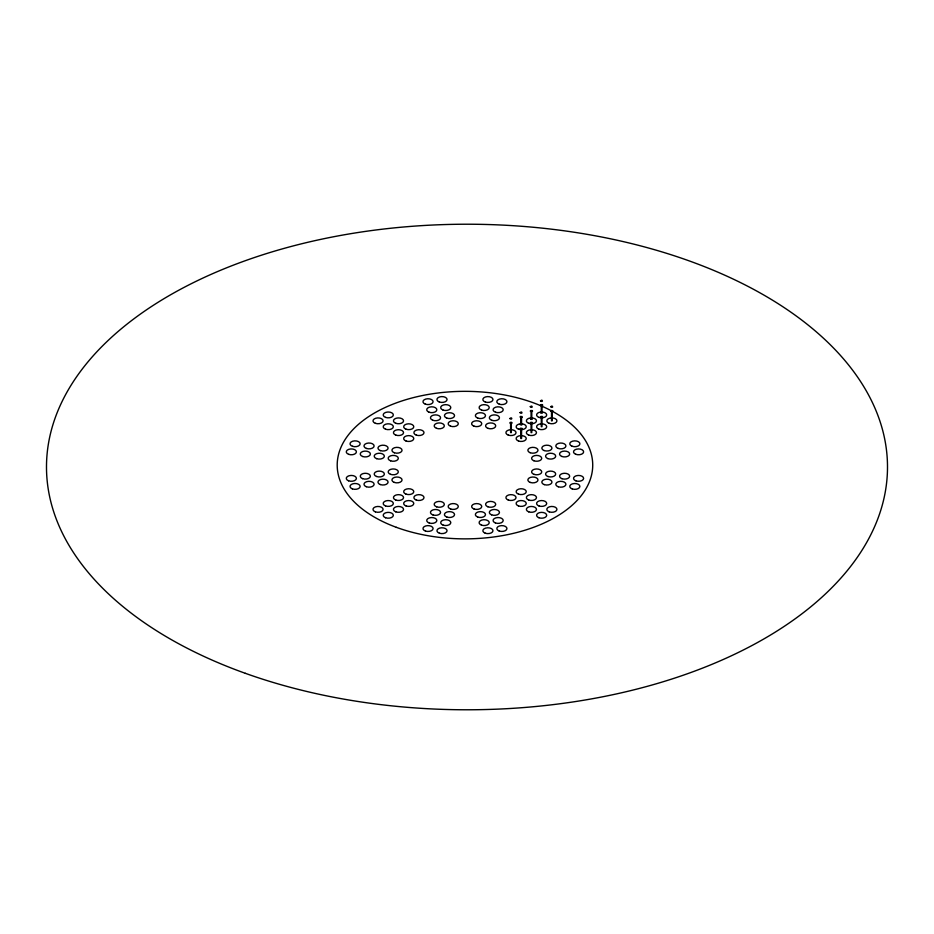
<?xml version="1.0" encoding="UTF-8"?>
<svg xmlns="http://www.w3.org/2000/svg" width="934" height="934" viewBox="0 0 934 934"><rect width="100%" height="100%" fill="white"/><g stroke="black" fill="none" stroke-linecap="round" stroke-linejoin="round"><path stroke-width="1.4" d="M530.967 410.411C528.189 411.766 534.528 411.906 531.948 410.435M520.682 416.331C518.078 417.498 524.009 418.093 521.791 416.354M510.454 422.238C507.839 423.709 514.19 423.662 511.435 422.226M530.967 422.215C528.189 423.627 534.528 423.744 531.948 422.238M520.682 428.146C518.055 429.325 524.021 429.885 521.791 428.169M541.265 404.492C538.299 405.776 544.697 406.115 542.175 404.527M551.55 410.388C548.491 411.555 554.633 412.163 552.589 410.505M541.265 416.295C538.369 417.673 544.697 417.907 542.175 416.342M552.227 411.018L552.227 420.837M551.515 411.018L551.515 420.837M542 405.134L542 412.127M542 416.926L542 426.733M541.288 405.134L541.288 412.127M541.288 416.926L541.288 426.733M531.773 411.018L531.773 419.436M531.773 422.822L531.773 432.64M531.072 411.018L531.072 419.436M531.072 422.822L531.072 432.64M521.557 416.926L521.557 423.931M521.557 428.729L521.557 438.548M520.845 416.926L520.845 423.931M520.845 428.729L520.845 438.548M511.33 422.822L511.33 432.64M510.618 422.822L510.618 432.64M509.812 418.56C512.509 420.872 512.427 416.132 509.824 418.514M520.04 412.653C522.888 414.976 522.293 410.201 520.04 412.653M520.04 424.456C522.877 426.78 522.339 422.051 520.04 424.456M530.267 406.757C533.139 408.999 532.555 404.457 530.279 406.664M530.267 418.56C532.859 420.907 532.894 416.214 530.267 418.514M540.494 412.653C543.483 414.918 542.619 410.224 540.494 412.653M540.494 400.849C543.343 403.161 542.736 398.433 540.494 400.849M550.721 406.757C553.675 408.999 552.835 404.434 550.733 406.664M245.327 673.309A420.51 242.782 0 0 0 887.288 474.682A420.51 242.782 0 0 0 268.373 253.009A420.51 242.782 0 0 0 245.327 673.309M549.204 423.312A5.055 2.919 0 0 0 556.933 420.919A5.055 2.919 0 0 0 549.484 418.257A5.055 2.919 0 0 0 549.204 423.312M538.976 429.208A5.055 2.919 0 0 0 546.705 426.826A5.055 2.919 0 0 0 539.257 424.153A5.055 2.919 0 0 0 538.976 429.208M518.533 494.144A5.055 2.919 0 0 0 526.251 491.763A5.055 2.919 0 0 0 518.802 489.089A5.055 2.919 0 0 0 518.533 494.144M549.204 511.855A5.055 2.919 0 0 0 556.933 509.474A5.055 2.919 0 0 0 549.484 506.8A5.055 2.919 0 0 0 549.204 511.855M528.761 500.052A5.055 2.919 0 0 0 536.478 497.659A5.055 2.919 0 0 0 529.029 494.997A5.055 2.919 0 0 0 528.761 500.052M395.829 435.116A5.055 2.919 0 0 0 403.558 432.722A5.055 2.919 0 0 0 396.109 430.06A5.055 2.919 0 0 0 395.829 435.116M416.284 435.116A5.055 2.919 0 0 0 424.001 432.722A5.055 2.919 0 0 0 416.552 430.06A5.055 2.919 0 0 0 416.284 435.116M385.602 429.208A5.055 2.919 0 0 0 393.331 426.826A5.055 2.919 0 0 0 385.882 424.153A5.055 2.919 0 0 0 385.602 429.208M375.386 423.312A5.055 2.919 0 0 0 383.103 420.919A5.055 2.919 0 0 0 375.655 418.257A5.055 2.919 0 0 0 375.386 423.312M385.602 417.405A5.055 2.919 0 0 0 393.331 415.011A5.055 2.919 0 0 0 385.882 412.349A5.055 2.919 0 0 0 385.602 417.405M406.057 441.023A5.055 2.919 0 0 0 413.785 438.63A5.055 2.919 0 0 0 406.337 435.956A5.055 2.919 0 0 0 406.057 441.023M508.306 500.052A5.055 2.919 0 0 0 516.035 497.659A5.055 2.919 0 0 0 508.575 494.997A5.055 2.919 0 0 0 508.306 500.052M518.533 505.959A5.055 2.919 0 0 0 526.251 503.566A5.055 2.919 0 0 0 518.802 500.893A5.055 2.919 0 0 0 518.533 505.959M528.761 435.116A5.055 2.919 0 0 0 536.478 432.722A5.055 2.919 0 0 0 529.029 430.06A5.055 2.919 0 0 0 528.761 435.116M396.32 527.313A127.76 73.763 0 0 0 592.6 468.319A127.76 73.763 0 0 0 405.975 399.67A127.76 73.763 0 0 0 396.32 527.313M538.976 505.959A5.055 2.919 0 0 0 546.705 503.566A5.055 2.919 0 0 0 539.257 500.893A5.055 2.919 0 0 0 538.976 505.959M528.761 511.855A5.055 2.919 0 0 0 536.478 509.474A5.055 2.919 0 0 0 529.029 506.8A5.055 2.919 0 0 0 528.761 511.855M508.306 435.116A5.055 2.919 0 0 0 516.035 432.722A5.055 2.919 0 0 0 508.575 430.06A5.055 2.919 0 0 0 508.306 435.116M518.533 441.023A5.055 2.919 0 0 0 526.251 438.63A5.055 2.919 0 0 0 518.802 435.956A5.055 2.919 0 0 0 518.533 441.023M538.976 517.763A5.055 2.919 0 0 0 546.705 515.37A5.055 2.919 0 0 0 539.257 512.708A5.055 2.919 0 0 0 538.976 517.763M450.48 426.149A5.055 2.919 0 0 0 458.29 423.849A5.055 2.919 0 0 0 450.935 421.094A5.055 2.919 0 0 0 450.48 426.149M439.249 401.959A5.055 2.919 0 0 0 447.059 399.659A5.055 2.919 0 0 0 439.704 396.903A5.055 2.919 0 0 0 439.249 401.959M442.985 410.026A5.055 2.919 0 0 0 450.795 407.726A5.055 2.919 0 0 0 443.452 404.971A5.055 2.919 0 0 0 442.985 410.026M362.742 456.528A5.055 2.919 0 0 0 370.378 454.041A5.055 2.919 0 0 0 362.836 451.461A5.055 2.919 0 0 0 362.742 456.528M348.767 454.368A5.055 2.919 0 0 0 356.414 451.881A5.055 2.919 0 0 0 348.861 449.301A5.055 2.919 0 0 0 348.767 454.368M376.706 458.687A5.055 2.919 0 0 0 384.341 456.201A5.055 2.919 0 0 0 376.799 453.62A5.055 2.919 0 0 0 376.706 458.687M394.417 452.78A5.055 2.919 0 0 0 402.052 450.293A5.055 2.919 0 0 0 394.51 447.725A5.055 2.919 0 0 0 394.417 452.78M380.453 450.62A5.055 2.919 0 0 0 388.089 448.133A5.055 2.919 0 0 0 380.547 445.565A5.055 2.919 0 0 0 380.453 450.62M352.515 446.3A5.055 2.919 0 0 0 360.15 443.813A5.055 2.919 0 0 0 352.608 441.233A5.055 2.919 0 0 0 352.515 446.3M366.478 448.46A5.055 2.919 0 0 0 374.114 445.973A5.055 2.919 0 0 0 366.572 443.393A5.055 2.919 0 0 0 366.478 448.46M436.505 428.309A5.055 2.919 0 0 0 444.315 426.009A5.055 2.919 0 0 0 436.96 423.254A5.055 2.919 0 0 0 436.505 428.309M432.769 420.253A5.055 2.919 0 0 0 440.579 417.953A5.055 2.919 0 0 0 433.224 415.198A5.055 2.919 0 0 0 432.769 420.253M477.858 418.152A5.055 2.919 0 0 0 485.493 415.665A5.055 2.919 0 0 0 477.951 413.097A5.055 2.919 0 0 0 477.858 418.152M488.085 428.379A5.055 2.919 0 0 0 495.721 425.892A5.055 2.919 0 0 0 488.167 423.312A5.055 2.919 0 0 0 488.085 428.379M485.341 402.029A5.055 2.919 0 0 0 492.977 399.542A5.055 2.919 0 0 0 485.435 396.962A5.055 2.919 0 0 0 485.341 402.029M474.11 426.219A5.055 2.919 0 0 0 481.746 423.732A5.055 2.919 0 0 0 474.203 421.152A5.055 2.919 0 0 0 474.11 426.219M446.732 418.082A5.055 2.919 0 0 0 454.543 415.793A5.055 2.919 0 0 0 447.188 413.038A5.055 2.919 0 0 0 446.732 418.082M429.021 412.186A5.055 2.919 0 0 0 436.832 409.886A5.055 2.919 0 0 0 429.477 407.131A5.055 2.919 0 0 0 429.021 412.186M425.274 404.118A5.055 2.919 0 0 0 433.084 401.818A5.055 2.919 0 0 0 425.741 399.063A5.055 2.919 0 0 0 425.274 404.118M534.096 474.39A5.055 2.919 0 0 0 541.732 471.903A5.055 2.919 0 0 0 534.19 469.323A5.055 2.919 0 0 0 534.096 474.39M495.382 522.923A5.055 2.919 0 0 0 503.192 520.623A5.055 2.919 0 0 0 495.849 517.868A5.055 2.919 0 0 0 495.382 522.923M477.671 517.016A5.055 2.919 0 0 0 485.482 514.716A5.055 2.919 0 0 0 478.138 511.96A5.055 2.919 0 0 0 477.671 517.016M499.13 530.979A5.055 2.919 0 0 0 506.94 528.691A5.055 2.919 0 0 0 499.585 525.935A5.055 2.919 0 0 0 499.13 530.979M473.935 508.948A5.055 2.919 0 0 0 481.746 506.66A5.055 2.919 0 0 0 474.39 503.905A5.055 2.919 0 0 0 473.935 508.948M491.646 514.856A5.055 2.919 0 0 0 499.457 512.556A5.055 2.919 0 0 0 492.101 509.801A5.055 2.919 0 0 0 491.646 514.856M562.023 478.71A5.055 2.919 0 0 0 569.67 476.223A5.055 2.919 0 0 0 562.116 473.655A5.055 2.919 0 0 0 562.023 478.71M530.349 482.458A5.055 2.919 0 0 0 537.984 479.971A5.055 2.919 0 0 0 530.442 477.391A5.055 2.919 0 0 0 530.349 482.458M575.998 480.87A5.055 2.919 0 0 0 583.633 478.383A5.055 2.919 0 0 0 576.091 475.815A5.055 2.919 0 0 0 575.998 480.87M548.06 476.55A5.055 2.919 0 0 0 555.695 474.063A5.055 2.919 0 0 0 548.153 471.483A5.055 2.919 0 0 0 548.06 476.55M390.669 460.847A5.055 2.919 0 0 0 398.316 458.361A5.055 2.919 0 0 0 390.762 455.78A5.055 2.919 0 0 0 390.669 460.847M481.594 410.084A5.055 2.919 0 0 0 489.229 407.598A5.055 2.919 0 0 0 481.687 405.029A5.055 2.919 0 0 0 481.594 410.084M499.305 404.188A5.055 2.919 0 0 0 506.94 401.702A5.055 2.919 0 0 0 499.398 399.122A5.055 2.919 0 0 0 499.305 404.188M495.569 412.244A5.055 2.919 0 0 0 503.204 409.769A5.055 2.919 0 0 0 495.662 407.189A5.055 2.919 0 0 0 495.569 412.244M538.976 417.405A5.055 2.919 0 0 0 546.705 415.011A5.055 2.919 0 0 0 539.257 412.349A5.055 2.919 0 0 0 538.976 417.405M518.533 429.208A5.055 2.919 0 0 0 526.251 426.826A5.055 2.919 0 0 0 518.802 424.153A5.055 2.919 0 0 0 518.533 429.208M491.821 420.312A5.055 2.919 0 0 0 499.457 417.825A5.055 2.919 0 0 0 491.914 415.256A5.055 2.919 0 0 0 491.821 420.312M528.761 423.312A5.055 2.919 0 0 0 536.478 420.919A5.055 2.919 0 0 0 529.029 418.257A5.055 2.919 0 0 0 528.761 423.312M395.829 423.312A5.055 2.919 0 0 0 403.558 420.919A5.055 2.919 0 0 0 396.109 418.257A5.055 2.919 0 0 0 395.829 423.312M406.057 429.208A5.055 2.919 0 0 0 413.785 426.826A5.055 2.919 0 0 0 406.337 424.153A5.055 2.919 0 0 0 406.057 429.208M385.602 505.959A5.055 2.919 0 0 0 393.331 503.566A5.055 2.919 0 0 0 385.882 500.893A5.055 2.919 0 0 0 385.602 505.959M375.386 511.855A5.055 2.919 0 0 0 383.103 509.474A5.055 2.919 0 0 0 375.655 506.8A5.055 2.919 0 0 0 375.386 511.855M395.829 500.052A5.055 2.919 0 0 0 403.558 497.659A5.055 2.919 0 0 0 396.109 494.997A5.055 2.919 0 0 0 395.829 500.052M406.057 494.144A5.055 2.919 0 0 0 413.785 491.763A5.055 2.919 0 0 0 406.337 489.089A5.055 2.919 0 0 0 406.057 494.144M385.602 517.763A5.055 2.919 0 0 0 393.331 515.37A5.055 2.919 0 0 0 385.882 512.708A5.055 2.919 0 0 0 385.602 517.763M395.829 511.855A5.055 2.919 0 0 0 403.558 509.474A5.055 2.919 0 0 0 396.109 506.8A5.055 2.919 0 0 0 395.829 511.855M406.057 505.959A5.055 2.919 0 0 0 413.785 503.566A5.055 2.919 0 0 0 406.337 500.893A5.055 2.919 0 0 0 406.057 505.959M416.284 500.052A5.055 2.919 0 0 0 424.001 497.659A5.055 2.919 0 0 0 416.552 494.997A5.055 2.919 0 0 0 416.284 500.052M443.171 525.141A5.055 2.919 0 0 0 450.807 522.666A5.055 2.919 0 0 0 443.265 520.086A5.055 2.919 0 0 0 443.171 525.141M436.692 506.858A5.055 2.919 0 0 0 444.327 504.372A5.055 2.919 0 0 0 436.773 501.791A5.055 2.919 0 0 0 436.692 506.858M439.424 533.209A5.055 2.919 0 0 0 447.059 530.722A5.055 2.919 0 0 0 439.517 528.154A5.055 2.919 0 0 0 439.424 533.209M432.944 514.926A5.055 2.919 0 0 0 440.579 512.439A5.055 2.919 0 0 0 433.037 509.859A5.055 2.919 0 0 0 432.944 514.926M425.46 531.049A5.055 2.919 0 0 0 433.096 528.562A5.055 2.919 0 0 0 425.554 525.994A5.055 2.919 0 0 0 425.46 531.049M429.196 522.982A5.055 2.919 0 0 0 436.843 520.495A5.055 2.919 0 0 0 429.29 517.926A5.055 2.919 0 0 0 429.196 522.982M446.907 517.086A5.055 2.919 0 0 0 454.554 514.599A5.055 2.919 0 0 0 447.001 512.019A5.055 2.919 0 0 0 446.907 517.086M450.655 509.018A5.055 2.919 0 0 0 458.29 506.532A5.055 2.919 0 0 0 450.748 503.951A5.055 2.919 0 0 0 450.655 509.018M485.155 533.151A5.055 2.919 0 0 0 492.965 530.851A5.055 2.919 0 0 0 485.622 528.095A5.055 2.919 0 0 0 485.155 533.151M481.419 525.083A5.055 2.919 0 0 0 489.229 522.783A5.055 2.919 0 0 0 481.874 520.028A5.055 2.919 0 0 0 481.419 525.083M487.898 506.788A5.055 2.919 0 0 0 495.709 504.5A5.055 2.919 0 0 0 488.354 501.733A5.055 2.919 0 0 0 487.898 506.788M572.25 488.937A5.055 2.919 0 0 0 579.886 486.451A5.055 2.919 0 0 0 572.344 483.87A5.055 2.919 0 0 0 572.25 488.937M558.287 486.777A5.055 2.919 0 0 0 565.922 484.291A5.055 2.919 0 0 0 558.38 481.711A5.055 2.919 0 0 0 558.287 486.777M544.312 484.618A5.055 2.919 0 0 0 551.959 482.131A5.055 2.919 0 0 0 544.405 479.551A5.055 2.919 0 0 0 544.312 484.618M572.075 446.23A5.055 2.919 0 0 0 579.886 443.942A5.055 2.919 0 0 0 572.53 441.175A5.055 2.919 0 0 0 572.075 446.23M530.173 452.721A5.055 2.919 0 0 0 537.984 450.421A5.055 2.919 0 0 0 530.629 447.666A5.055 2.919 0 0 0 530.173 452.721M544.137 450.55A5.055 2.919 0 0 0 551.947 448.262A5.055 2.919 0 0 0 544.592 445.506A5.055 2.919 0 0 0 544.137 450.55M558.1 448.39A5.055 2.919 0 0 0 565.911 446.102A5.055 2.919 0 0 0 558.567 443.346A5.055 2.919 0 0 0 558.1 448.39M533.909 460.777A5.055 2.919 0 0 0 541.72 458.477A5.055 2.919 0 0 0 534.376 455.722A5.055 2.919 0 0 0 533.909 460.777M575.811 454.298A5.055 2.919 0 0 0 583.622 451.998A5.055 2.919 0 0 0 576.278 449.242A5.055 2.919 0 0 0 575.811 454.298M561.848 456.457A5.055 2.919 0 0 0 569.658 454.157A5.055 2.919 0 0 0 562.303 451.402A5.055 2.919 0 0 0 561.848 456.457M547.884 458.617A5.055 2.919 0 0 0 555.695 456.317A5.055 2.919 0 0 0 548.34 453.562A5.055 2.919 0 0 0 547.884 458.617M380.266 484.548A5.055 2.919 0 0 0 388.077 482.248A5.055 2.919 0 0 0 380.733 479.492A5.055 2.919 0 0 0 380.266 484.548M352.34 488.867A5.055 2.919 0 0 0 360.15 486.567A5.055 2.919 0 0 0 352.795 483.812A5.055 2.919 0 0 0 352.34 488.867M394.241 482.388A5.055 2.919 0 0 0 402.052 480.088A5.055 2.919 0 0 0 394.697 477.332A5.055 2.919 0 0 0 394.241 482.388M390.494 474.32A5.055 2.919 0 0 0 398.304 472.032A5.055 2.919 0 0 0 390.949 469.265A5.055 2.919 0 0 0 390.494 474.32M348.592 480.812A5.055 2.919 0 0 0 356.403 478.512A5.055 2.919 0 0 0 349.047 475.756A5.055 2.919 0 0 0 348.592 480.812M362.555 478.64A5.055 2.919 0 0 0 370.366 476.352A5.055 2.919 0 0 0 363.022 473.596A5.055 2.919 0 0 0 362.555 478.64M366.303 486.707A5.055 2.919 0 0 0 374.114 484.407A5.055 2.919 0 0 0 366.758 481.652A5.055 2.919 0 0 0 366.303 486.707M376.53 476.48A5.055 2.919 0 0 0 384.341 474.192A5.055 2.919 0 0 0 376.986 471.425A5.055 2.919 0 0 0 376.53 476.48"/></g></svg>
